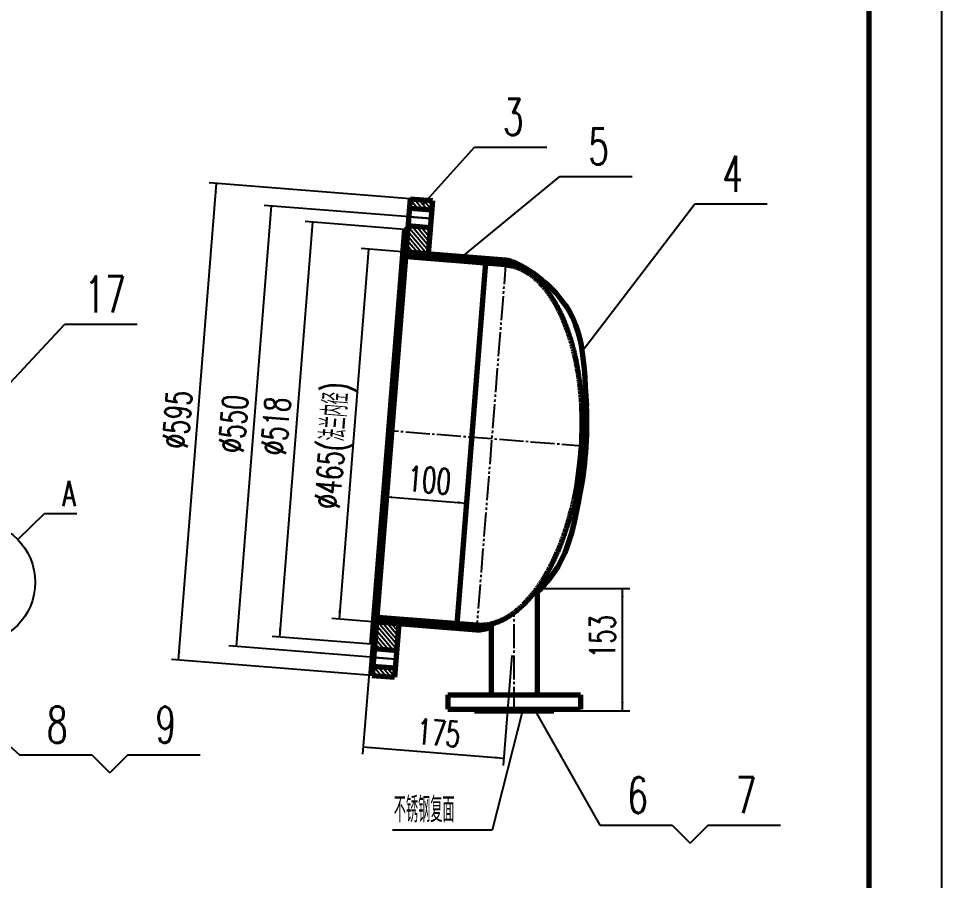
# Model space of a CAD drawing. Header units: millimetres. Extents: x -2673 to 2673, y -4526 to 1890.
# Drawn here: x 1524 to 2673, y -617 to 456 of the extents above; entities that cross this region are included whole.
import ezdxf

# ---------------------------------------------------------------- set-up
doc = ezdxf.new("R2010")
doc.units = ezdxf.units.MM
doc.linetypes.add('EB_DASHDOT', pattern=[39, 30, -3, 3, -3])
doc.linetypes.add('EB_DASHDOTDOT', pattern=[45, 30, -3, 3, -3, 3, -3])
for name, color, linetype, lineweight in [('CAXA0', 7, 'Continuous', 70), ('CAXA1', 1, 'EB_DASHDOT', 25), ('CAXA3', 7, 'Continuous', 25), ('CAXA4', 3, 'Continuous', 25), ('CAXA5', 4, 'Continuous', 25)]:
    doc.layers.add(name, color=color, linetype=linetype, lineweight=lineweight)
doc.styles.add('机械', font='txt.shx', dxfattribs={"width": 0.667, "height": 15, "bigfont": 'gbcbig.shx'})
doc.dimstyles.new('标准', dxfattribs={"dimscale": 9, "dimtxt": 3.5, "dimasz": 1.2, "dimexe": 1, "dimexo": 0, "dimtad": 1, "dimdec": 1, "dimzin": 12, "dimdsep": 46, "dimtxsty": '机械', "dimcen": 0, "dimdle": 1.1, "dimaunit": 1, "dimazin": 2, "dimtfac": 1, "dimtdec": 3, "dimtmove": 0, "dimatfit": 3, "dimfxl": 0, "dimtolj": 1, "dimtzin": 0, "dimarcsym": 0})

# ---------------------------------------------------------------- blocks, each defined once
blk = doc.blocks.new('CAXBLOCK21', base_point=(154.4, 52.3))
at = {"layer": 'CAXA0', "linetype": 'Continuous', "lineweight": 25}
for p, q in [((1522.8, -193), (1556, -160.4)), ((1556, -160.4), (1596.6, -160.4))]:
    blk.add_line(p, q, dxfattribs=at)
blk.add_circle((1468.8, -246.1), 75.8, dxfattribs=at)
at = {"layer": 'CAXA0', "linetype": 'Continuous', "lineweight": 25, "insert": (1578.5, -119.8), "char_height": 31.5, "attachment_point": 1, "style": '机械'}
blk.add_mtext('A', dxfattribs=at)
blk = doc.blocks.new('CAXBLOCK109')
at = {"layer": 'CAXA3', "color": 0, "linetype": 'Continuous', "lineweight": 25}
for p, q in [((2007.2, 179.7), (2003.6, 184)), ((2007.7, 185.3), (2004, 189.6)), ((2008.1, 191), (2006.5, 192.9)), ((2006.3, 168.4), (2002.7, 172.7)), ((2006.8, 174.1), (2003.1, 178.4)), ((2003.8, 159), (2001.8, 161.4)), ((2005.9, 162.8), (2002.2, 167.1))]:
    blk.add_line(p, q, dxfattribs=at)
blk = doc.blocks.new('CAXBLOCK110')
at = {"layer": 'CAXA3', "color": 0, "linetype": 'Continuous', "lineweight": 25}
for p, q in [((1969.1, -299.6), (1965.4, -295.3)), ((1969.6, -294), (1965.9, -289.7)), ((1968.2, -310.9), (1964.5, -306.6)), ((1968.7, -305.3), (1965, -301)), ((1967.3, -322.2), (1963.6, -317.9)), ((1967.8, -316.5), (1964.1, -312.2))]:
    blk.add_line(p, q, dxfattribs=at)
blk = doc.blocks.new('CAXBLOCK111')
at = {"layer": 'CAXA3', "color": 0, "linetype": 'Continuous', "lineweight": 25}
for p, q in [((1995.2, -324.1), (1971.1, -295.8)), ((1995.7, -318.5), (1976.8, -296.3)), ((1996.1, -312.8), (1982.4, -296.7)), ((1996.6, -307.2), (1988, -297.2)), ((1997, -301.6), (1993.7, -297.6)), ((1990.1, -330.4), (1968.7, -305.3)), ((1994.8, -329.8), (1969.1, -299.6)), ((1978.8, -329.5), (1967.8, -316.5)), ((1984.5, -330), (1968.2, -310.9)), ((1967.6, -328.6), (1966.9, -327.8)), ((1973.2, -329.1), (1967.3, -322.2)), ((1970.1, -362.4), (1964.6, -356)), ((1975.7, -362.9), (1965.2, -350.5)), ((1981.4, -363.3), (1970.8, -351)), ((1987, -363.8), (1976.5, -351.4)), ((1992.1, -363.6), (1982.1, -351.9)), ((1992.6, -358), (1987.7, -352.3)), ((1964.5, -362), (1964.2, -361.7))]:
    blk.add_line(p, q, dxfattribs=at)
blk = doc.blocks.new('CAXBLOCK112')
at = {"layer": 'CAXA3', "color": 0, "linetype": 'Continuous', "lineweight": 25}
for p, q in [((2021.2, 218.8), (2011.3, 230.4)), ((2026.8, 218.4), (2016.3, 230.8)), ((2032.5, 217.9), (2021.9, 230.3)), ((2038.1, 217.5), (2027.5, 229.9)), ((2015.5, 219.3), (2010.8, 224.8)), ((2038.8, 222.9), (2033.2, 229.4)), ((2039.2, 228.5), (2038.8, 229))]:
    blk.add_line(p, q, dxfattribs=at)
blk = doc.blocks.new('CAXBLOCK113')
at = {"layer": 'CAXA3', "color": 0, "linetype": 'Continuous', "lineweight": 25}
for p, q in [((2034.3, 166.5), (2008.6, 196.6)), ((2034.7, 172.1), (2013.2, 197.4)), ((2035.2, 177.8), (2018.8, 197)), ((2035.6, 183.4), (2024.4, 196.5)), ((2036.1, 189), (2030.1, 196.1)), ((2036.5, 194.7), (2035.7, 195.6)), ((2026.5, 163.2), (2007.7, 185.3)), ((2032.2, 162.8), (2008.1, 191)), ((2015.2, 164.1), (2006.8, 174.1)), ((2020.9, 163.7), (2007.2, 179.7)), ((2009.6, 164.6), (2006.3, 168.4))]:
    blk.add_line(p, q, dxfattribs=at)
blk = doc.blocks.new('*CAXBLOCK114115')
at = {"layer": 'CAXA4', "linetype": 'Continuous', "lineweight": 25}
for points in [[(1889.8, 202.2), (1887.6, 191.5), (1890.3, 191.3)], [(1848.7, -314.2), (1848.2, -303.3), (1850.9, -303.5)]]:
    blk.add_hatch(color=0, dxfattribs=at).paths.add_polyline_path(points, flags=0)
at = {"layer": 'CAXA4', "color": 0, "linetype": 'Continuous', "lineweight": 25}
for p, q in [((1889.8, 202.2), (1848.7, -314.2)), ((2004.3, 193.1), (1880.8, 202.9)), ((1963.2, -323.3), (1839.7, -313.5))]:
    blk.add_line(p, q, dxfattribs=at)
at = {"layer": 'CAXA4', "color": 0, "linetype": 'Continuous', "lineweight": 25, "insert": (1825.5, -86.4), "char_height": 31.5, "attachment_point": 1, "rotation": 85.4516, "style": '机械'}
blk.add_mtext('{%%C}518', dxfattribs=at)
blk = doc.blocks.new('*CAXBLOCK115116')
at = {"layer": 'CAXA4', "linetype": 'Continuous', "lineweight": 25}
for points in [[(1838.5, 222.3), (1836.3, 211.7), (1839, 211.5)], [(1794.9, -325.9), (1794.4, -315.1), (1797.1, -315.3)]]:
    blk.add_hatch(color=0, dxfattribs=at).paths.add_polyline_path(points, flags=0)
at = {"layer": 'CAXA4', "color": 0, "linetype": 'Continuous', "lineweight": 25}
for p, q in [((1838.5, 222.3), (1794.9, -325.9)), ((2037.5, 206.5), (1829.5, 223)), ((1993.8, -341.8), (1785.9, -325.2))]:
    blk.add_line(p, q, dxfattribs=at)
at = {"layer": 'CAXA4', "color": 0, "linetype": 'Continuous', "lineweight": 25, "insert": (1772.8, -83.7), "char_height": 31.5, "attachment_point": 1, "rotation": 85.4516, "style": '机械'}
blk.add_mtext('{%%C}550', dxfattribs=at)
blk = doc.blocks.new('*CAXBLOCK116117')
at = {"layer": 'CAXA4', "linetype": 'Continuous', "lineweight": 25}
for points in [[(1770.4, 250.3), (1770.8, 239.4), (1768.2, 239.7)], [(1723.2, -342.8), (1725.4, -332.1), (1722.7, -331.9)]]:
    blk.add_hatch(color=0, dxfattribs=at).paths.add_polyline_path(points, flags=0)
at = {"layer": 'CAXA4', "color": 0, "linetype": 'Continuous', "lineweight": 25}
for p, q in [((1723.2, -342.8), (1770.4, 250.3)), ((2011.3, 231.2), (1761.4, 251)), ((1964.1, -362), (1714.2, -342.1))]:
    blk.add_line(p, q, dxfattribs=at)
at = {"layer": 'CAXA4', "color": 0, "linetype": 'Continuous', "lineweight": 25, "insert": (1702.9, -78.2), "char_height": 31.5, "attachment_point": 1, "rotation": 85.4516, "style": '机械'}
blk.add_mtext('{%%C}595', dxfattribs=at)
blk = doc.blocks.new('*CAXBLOCK117118')
at = {"layer": 'CAXA4', "linetype": 'Continuous', "lineweight": 25}
for points in [[(1959.6, 168.6), (1957.4, 157.9), (1960.1, 157.7)], [(1923, -292), (1922.5, -281.1), (1925.2, -281.3)]]:
    blk.add_hatch(color=0, dxfattribs=at).paths.add_polyline_path(points, flags=0)
at = {"layer": 'CAXA4', "color": 0, "linetype": 'Continuous', "lineweight": 25}
for p, q in [((1959.6, 168.6), (1923, -292)), ((2006.1, 164.9), (1950.6, 169.3)), ((1969.4, -295.7), (1914, -291.3))]:
    blk.add_line(p, q, dxfattribs=at)
at = {"layer": 'CAXA4', "color": 0, "linetype": 'Continuous', "lineweight": 25, "insert": (1892.2, -153.1), "char_height": 31.5, "attachment_point": 1, "rotation": 85.4516, "style": '机械'}
blk.add_mtext('{%%C}465(法兰内径)', dxfattribs=at)
blk = doc.blocks.new('*CAXBLOCK118119')
at = {"layer": 'CAXA4', "linetype": 'Continuous', "lineweight": 25}
for points in [[(1953, -451.1), (1963.7, -453.3), (1963.9, -450.6)], [(2128, -465), (2117.2, -465.5), (2117.4, -462.8)]]:
    blk.add_hatch(color=0, dxfattribs=at).paths.add_polyline_path(points, flags=0)
at = {"layer": 'CAXA4', "color": 0, "linetype": 'Continuous', "lineweight": 25}
for p, q in [((1963.2, -323.3), (1952.3, -460.1)), ((2138.2, -337.2), (2127.3, -474)), ((1953, -451.1), (2128, -465))]:
    blk.add_line(p, q, dxfattribs=at)
at = {"layer": 'CAXA4', "color": 0, "linetype": 'Continuous', "lineweight": 25, "insert": (2021.2, -415.8), "char_height": 31.5, "attachment_point": 1, "rotation": 355.4516, "style": '机械'}
blk.add_mtext('175', dxfattribs=at)
blk = doc.blocks.new('*CAXBLOCK120121')
at = {"layer": 'CAXA4', "linetype": 'Continuous', "lineweight": 25}
for points in [[(1977.8, -139.4), (1988.5, -141.6), (1988.7, -138.9)], [(2081.5, -147.6), (2070.6, -148.1), (2070.9, -145.4)]]:
    blk.add_hatch(color=0, dxfattribs=at).paths.add_polyline_path(points, flags=0)
at = {"layer": 'CAXA4', "color": 0, "linetype": 'Continuous', "lineweight": 25}
for p, q in [((1963.2, -323.3), (1978.6, -130.4)), ((1977.8, -139.4), (2081.5, -147.6)), ((2069.1, -303.6), (2082.2, -138.6))]:
    blk.add_line(p, q, dxfattribs=at)
at = {"layer": 'CAXA4', "color": 0, "linetype": 'Continuous', "lineweight": 25, "insert": (2009.6, -101.1), "char_height": 31.5, "attachment_point": 1, "rotation": 355.4516, "style": '机械'}
blk.add_mtext('100', dxfattribs=at)
blk = doc.blocks.new('CAXBLOCK132', base_point=(2181.6, 295.6))
at = {"layer": 'CAXA3', "linetype": 'Continuous', "lineweight": 25}
blk.add_hatch(color=0, dxfattribs=at).paths.add_polyline_path([(2029.5, 224.8), (2029.5, 225), (2029.5, 225.2), (2029.4, 225.4), (2029.3, 225.6), (2029.1, 225.7), (2029, 225.9), (2028.8, 226), (2028.6, 226.1), (2028.4, 226.1), (2028.2, 226.1), (2028, 226.1), (2027.8, 226.1), (2027.6, 226), (2027.4, 225.9), (2027.2, 225.7), (2027.1, 225.6), (2027, 225.4), (2026.9, 225.2), (2026.8, 225), (2026.8, 224.8), (2026.8, 224.6), (2026.9, 224.4), (2027, 224.2), (2027.1, 224), (2027.2, 223.8), (2027.4, 223.7), (2027.6, 223.6), (2027.8, 223.5), (2028, 223.4), (2028.2, 223.4), (2028.4, 223.4), (2028.6, 223.5), (2028.8, 223.6), (2029, 223.7), (2029.1, 223.8), (2029.3, 224), (2029.4, 224.2), (2029.5, 224.4), (2029.5, 224.6)], flags=0)
at = {"layer": 'CAXA3', "color": 0, "linetype": 'Continuous', "lineweight": 25}
for p, q in [((2028.2, 224.8), (2091.6, 295.6)), ((2091.6, 295.6), (2181.6, 295.6))]:
    blk.add_line(p, q, dxfattribs=at)
at = {"layer": 'CAXA3', "color": 0, "linetype": 'Continuous', "lineweight": 25, "insert": (2126.9, 355.4), "char_height": 45, "attachment_point": 1, "style": '机械'}
blk.add_mtext('3', dxfattribs=at)
blk = doc.blocks.new('CAXBLOCK131', base_point=(2028.2, 224.8))
at = {"layer": 'CAXA3', "color": 0, "linetype": 'ByBlock', "lineweight": -2}
blk.add_blockref('CAXBLOCK132', (2181.6, 295.6), dxfattribs=at)
blk = doc.blocks.new('CAXBLOCK134', base_point=(2455.8, 225))
at = {"layer": 'CAXA3', "linetype": 'Continuous', "lineweight": 25}
blk.add_hatch(color=0, dxfattribs=at).paths.add_polyline_path([(2226.9, 41.3), (2226.9, 41.5), (2226.8, 41.7), (2226.7, 41.9), (2226.6, 42.1), (2226.5, 42.3), (2226.3, 42.4), (2226.2, 42.5), (2226, 42.6), (2225.8, 42.7), (2225.5, 42.7), (2225.3, 42.7), (2225.1, 42.6), (2224.9, 42.5), (2224.8, 42.4), (2224.6, 42.3), (2224.5, 42.1), (2224.3, 41.9), (2224.3, 41.7), (2224.2, 41.5), (2224.2, 41.3), (2224.2, 41.1), (2224.3, 40.9), (2224.3, 40.7), (2224.5, 40.5), (2224.6, 40.4), (2224.8, 40.2), (2224.9, 40.1), (2225.1, 40), (2225.3, 40), (2225.5, 40), (2225.8, 40), (2226, 40), (2226.2, 40.1), (2226.3, 40.2), (2226.5, 40.4), (2226.6, 40.5), (2226.7, 40.7), (2226.8, 40.9), (2226.9, 41.1)], flags=0)
at = {"layer": 'CAXA3', "color": 0, "linetype": 'Continuous', "lineweight": 25}
for p, q in [((2225.5, 41.3), (2365.8, 225)), ((2365.8, 225), (2455.8, 225))]:
    blk.add_line(p, q, dxfattribs=at)
at = {"layer": 'CAXA3', "color": 0, "linetype": 'Continuous', "lineweight": 25, "insert": (2400.1, 284.8), "char_height": 45, "attachment_point": 1, "style": '机械'}
blk.add_mtext('4', dxfattribs=at)
blk = doc.blocks.new('CAXBLOCK133', base_point=(2225.5, 41.3))
at = {"layer": 'CAXA3', "color": 0, "linetype": 'ByBlock', "lineweight": -2}
blk.add_blockref('CAXBLOCK134', (2455.8, 225), dxfattribs=at)
blk = doc.blocks.new('CAXBLOCK136', base_point=(2287.9, 258.8))
at = {"layer": 'CAXA3', "linetype": 'Continuous', "lineweight": 25}
blk.add_hatch(color=0, dxfattribs=at).paths.add_polyline_path([(2077.8, 159.3), (2077.8, 159.5), (2077.7, 159.7), (2077.6, 159.9), (2077.5, 160.1), (2077.4, 160.2), (2077.2, 160.4), (2077, 160.5), (2076.8, 160.5), (2076.6, 160.6), (2076.4, 160.6), (2076.2, 160.6), (2076, 160.5), (2075.8, 160.5), (2075.6, 160.4), (2075.5, 160.2), (2075.3, 160.1), (2075.2, 159.9), (2075.1, 159.7), (2075.1, 159.5), (2075.1, 159.3), (2075.1, 159.1), (2075.1, 158.8), (2075.2, 158.6), (2075.3, 158.5), (2075.5, 158.3), (2075.6, 158.2), (2075.8, 158.1), (2076, 158), (2076.2, 157.9), (2076.4, 157.9), (2076.6, 157.9), (2076.8, 158), (2077, 158.1), (2077.2, 158.2), (2077.4, 158.3), (2077.5, 158.5), (2077.6, 158.6), (2077.7, 158.8), (2077.8, 159.1)], flags=0)
at = {"layer": 'CAXA3', "color": 0, "linetype": 'Continuous', "lineweight": 25}
for p, q in [((2076.4, 159.3), (2197.9, 258.8)), ((2197.9, 258.8), (2287.9, 258.8))]:
    blk.add_line(p, q, dxfattribs=at)
at = {"layer": 'CAXA3', "color": 0, "linetype": 'Continuous', "lineweight": 25, "insert": (2233.2, 318.7), "char_height": 45, "attachment_point": 1, "style": '机械'}
blk.add_mtext('5', dxfattribs=at)
blk = doc.blocks.new('CAXBLOCK135', base_point=(2076.4, 159.3))
at = {"layer": 'CAXA3', "color": 0, "linetype": 'ByBlock', "lineweight": -2}
blk.add_blockref('CAXBLOCK136', (2287.9, 258.8), dxfattribs=at)
blk = doc.blocks.new('CAXBLOCK138', base_point=(2337.6, -548.2))
at = {"layer": 'CAXA3', "linetype": 'Continuous', "lineweight": 25}
blk.add_hatch(color=0, dxfattribs=at).paths.add_polyline_path([(2168.4, -406), (2168.4, -405.8), (2168.3, -405.6), (2168.2, -405.4), (2168.1, -405.3), (2168, -405.1), (2167.8, -405), (2167.6, -404.8), (2167.4, -404.8), (2167.2, -404.7), (2167, -404.7), (2166.8, -404.7), (2166.6, -404.8), (2166.4, -404.8), (2166.2, -405), (2166.1, -405.1), (2165.9, -405.3), (2165.8, -405.4), (2165.7, -405.6), (2165.7, -405.8), (2165.7, -406), (2165.7, -406.3), (2165.7, -406.5), (2165.8, -406.7), (2165.9, -406.8), (2166.1, -407), (2166.2, -407.1), (2166.4, -407.2), (2166.6, -407.3), (2166.8, -407.4), (2167, -407.4), (2167.2, -407.4), (2167.4, -407.3), (2167.6, -407.2), (2167.8, -407.1), (2168, -407), (2168.1, -406.8), (2168.2, -406.7), (2168.3, -406.5), (2168.4, -406.3)], flags=0)
at = {"layer": 'CAXA3', "color": 0, "linetype": 'Continuous', "lineweight": 25}
for p, q in [((2167, -406), (2247.6, -548.2)), ((2247.6, -548.2), (2337.6, -548.2))]:
    blk.add_line(p, q, dxfattribs=at)
at = {"layer": 'CAXA3', "color": 0, "linetype": 'Continuous', "lineweight": 25, "insert": (2281.9, -488.4), "char_height": 45, "attachment_point": 1, "style": '机械'}
blk.add_mtext('6', dxfattribs=at)
blk = doc.blocks.new('CAXBLOCK139', base_point=(2472.6, -548.2))
at = {"layer": 'CAXA3', "color": 0, "linetype": 'Continuous', "lineweight": 25}
for p, q in [((2337.6, -548.2), (2360.1, -570.7)), ((2382.6, -548.2), (2360.1, -570.7)), ((2382.6, -548.2), (2472.6, -548.2))]:
    blk.add_line(p, q, dxfattribs=at)
at = {"layer": 'CAXA3', "color": 0, "linetype": 'Continuous', "lineweight": 25, "insert": (2416.9, -488.4), "char_height": 45, "attachment_point": 1, "style": '机械'}
blk.add_mtext('7', dxfattribs=at)
blk = doc.blocks.new('CAXBLOCK137', base_point=(2167, -406))
at = {"layer": 'CAXA3', "color": 0, "linetype": 'EB_DASHDOT', "lineweight": 25}
for name, p in [('CAXBLOCK138', (2337.6, -548.2)), ('CAXBLOCK139', (2472.6, -548.2))]:
    blk.add_blockref(name, p, dxfattribs=at)
blk = doc.blocks.new('CAXBLOCK141', base_point=(1614.9, -460.8))
at = {"layer": 'CAXA3', "linetype": 'Continuous', "lineweight": 25}
blk.add_hatch(color=0, dxfattribs=at).paths.add_polyline_path([(1388.3, -338), (1388.3, -337.8), (1388.2, -337.6), (1388.1, -337.4), (1388, -337.2), (1387.9, -337), (1387.7, -336.9), (1387.6, -336.8), (1387.4, -336.7), (1387.2, -336.7), (1386.9, -336.6), (1386.7, -336.7), (1386.5, -336.7), (1386.3, -336.8), (1386.1, -336.9), (1386, -337), (1385.9, -337.2), (1385.7, -337.4), (1385.7, -337.6), (1385.6, -337.8), (1385.6, -338), (1385.6, -338.2), (1385.7, -338.4), (1385.7, -338.6), (1385.9, -338.8), (1386, -338.9), (1386.1, -339.1), (1386.3, -339.2), (1386.5, -339.3), (1386.7, -339.3), (1386.9, -339.3), (1387.2, -339.3), (1387.4, -339.3), (1387.6, -339.2), (1387.7, -339.1), (1387.9, -338.9), (1388, -338.8), (1388.1, -338.6), (1388.2, -338.4), (1388.3, -338.2)], flags=0)
at = {"layer": 'CAXA3', "color": 0, "linetype": 'Continuous', "lineweight": 25}
for p, q in [((1386.9, -338), (1524.9, -460.8)), ((1524.9, -460.8), (1614.9, -460.8))]:
    blk.add_line(p, q, dxfattribs=at)
at = {"layer": 'CAXA3', "color": 0, "linetype": 'Continuous', "lineweight": 25, "insert": (1559.1, -400.9), "char_height": 45, "attachment_point": 1, "style": '机械'}
blk.add_mtext('8', dxfattribs=at)
blk = doc.blocks.new('CAXBLOCK142', base_point=(1749.9, -460.8))
at = {"layer": 'CAXA3', "color": 0, "linetype": 'Continuous', "lineweight": 25}
for p, q in [((1614.9, -460.8), (1637.4, -483.3)), ((1659.9, -460.8), (1637.4, -483.3)), ((1659.9, -460.8), (1749.9, -460.8))]:
    blk.add_line(p, q, dxfattribs=at)
at = {"layer": 'CAXA3', "color": 0, "linetype": 'Continuous', "lineweight": 25, "insert": (1694.1, -400.9), "char_height": 45, "attachment_point": 1, "style": '机械'}
blk.add_mtext('9', dxfattribs=at)
blk = doc.blocks.new('CAXBLOCK140', base_point=(1386.9, -338))
at = {"layer": 'CAXA3', "color": 0, "linetype": 'EB_DASHDOT', "lineweight": 25}
for name, p in [('CAXBLOCK141', (1614.9, -460.8)), ('CAXBLOCK142', (1749.9, -460.8))]:
    blk.add_blockref(name, p, dxfattribs=at)
blk = doc.blocks.new('*CAXBLOCK168169')
at = {"layer": 'CAXA4', "linetype": 'Continuous', "lineweight": 25}
for points in [[(2275.9, -253.7), (2277.2, -264.5), (2274.5, -264.5)], [(2275.9, -406), (2277.2, -395.2), (2274.5, -395.2)]]:
    blk.add_hatch(color=0, dxfattribs=at).paths.add_polyline_path(points, flags=0)
at = {"layer": 'CAXA4', "color": 0, "linetype": 'Continuous', "lineweight": 25}
for p, q in [((2169.4, -253.7), (2284.9, -253.7)), ((2275.9, -406), (2275.9, -253.7)), ((2169.4, -406), (2284.9, -406))]:
    blk.add_line(p, q, dxfattribs=at)
at = {"layer": 'CAXA4', "color": 0, "linetype": 'Continuous', "lineweight": 25, "insert": (2235.2, -340.7), "char_height": 31.5, "attachment_point": 1, "rotation": 90, "style": '机械'}
blk.add_mtext('153', dxfattribs=at)
blk = doc.blocks.new('CAXBLOCK173', base_point=(1671.4, 74.9))
at = {"layer": 'CAXA3', "linetype": 'Continuous', "lineweight": 25}
blk.add_hatch(color=0, dxfattribs=at).paths.add_polyline_path([(1495.3, -18.5), (1495.3, -18.3), (1495.3, -18.1), (1495.2, -17.9), (1495.1, -17.7), (1494.9, -17.5), (1494.8, -17.4), (1494.6, -17.3), (1494.4, -17.2), (1494.2, -17.1), (1494, -17.1), (1493.8, -17.1), (1493.6, -17.2), (1493.4, -17.3), (1493.2, -17.4), (1493, -17.5), (1492.9, -17.7), (1492.8, -17.9), (1492.7, -18.1), (1492.6, -18.3), (1492.6, -18.5), (1492.6, -18.7), (1492.7, -18.9), (1492.8, -19.1), (1492.9, -19.3), (1493, -19.4), (1493.2, -19.6), (1493.4, -19.7), (1493.6, -19.8), (1493.8, -19.8), (1494, -19.8), (1494.2, -19.8), (1494.4, -19.8), (1494.6, -19.7), (1494.8, -19.6), (1494.9, -19.4), (1495.1, -19.3), (1495.2, -19.1), (1495.3, -18.9), (1495.3, -18.7)], flags=0)
at = {"layer": 'CAXA3', "color": 0, "linetype": 'Continuous', "lineweight": 25}
for p, q in [((1494, -18.5), (1581.4, 74.9)), ((1581.4, 74.9), (1671.4, 74.9))]:
    blk.add_line(p, q, dxfattribs=at)
at = {"layer": 'CAXA3', "color": 0, "linetype": 'Continuous', "lineweight": 25, "insert": (1606, 134.7), "char_height": 45, "attachment_point": 1, "style": '机械'}
blk.add_mtext('17', dxfattribs=at)
blk = doc.blocks.new('CAXBLOCK172', base_point=(1494, -18.5))
at = {"layer": 'CAXA3', "color": 0, "linetype": 'ByBlock', "lineweight": -2}
blk.add_blockref('CAXBLOCK173', (1671.4, 74.9), dxfattribs=at)
blk = doc.blocks.new('CAXBLOCK174', base_point=(2583, -1800))
at = {"layer": 'CAXA0', "linetype": 'Continuous', "lineweight": 70}
blk.add_line((2583, -1800), (2583, 1800), dxfattribs=at)
at = {"layer": 'CAXA3', "linetype": 'Continuous', "lineweight": 25}
blk.add_line((2673, 1890), (2673, -1890), dxfattribs=at)
blk = doc.blocks.new('*CAXBLOCK203204')
at = {"layer": 'CAXA4', "linetype": 'Continuous', "lineweight": 25}
blk.add_hatch(color=0, dxfattribs=at).paths.add_polyline_path([(2151.5, -406), (2147.5, -416.2), (2150.1, -416.8)], flags=0)
at = {"layer": 'CAXA4', "color": 0, "linetype": 'Continuous', "lineweight": 25}
for p, q in [((2151.5, -406), (2113.4, -554.6)), ((2113.4, -554.6), (1989.6, -554.6))]:
    blk.add_line(p, q, dxfattribs=at)
at = {"layer": 'CAXA4', "color": 0, "linetype": 'Continuous', "lineweight": 25, "insert": (1991.1, -513.3), "char_height": 31.5, "attachment_point": 1, "style": '机械'}
blk.add_mtext('不锈钢复面', dxfattribs=at)

msp = doc.modelspace()

# ---------------------------------------------------------------- hatches: boundary and pattern name
at = {"layer": 'CAXA0', "linetype": 'Continuous', "lineweight": 25}
for points in [[(2010.033, 158.525), (2005.577, 158.88), (2006.053, 164.861), (2007.337, 164.759)], [(1974.347, -290.058), (1969.892, -289.703), (1969.416, -295.684), (1970.7, -295.786)]]:
    msp.add_hatch(color=256, dxfattribs=at).paths.add_polyline_path(points, flags=0)

# ---------------------------------------------------------------- linework, layer by layer
at = {"layer": 'CAXA0'}
for p, q in [((2011.327, 231.151), (1964.142, -361.975)), ((2011.327, 231.151), (2039.238, 228.931)), ((2010.415, 219.688), (2038.326, 217.467)), ((2039.238, 228.931), (2033.959, 162.566)), ((2008.67, 197.757), (2036.582, 195.536)), ((2004.286, 193.09), (1963.208, -323.279)), ((2004.286, 193.09), (2008.273, 192.773)), ((2130.659, 154.948), (2006.053, 164.861)), ((2007.337, 164.759), (2010.033, 158.525)), ((2130.184, 148.967), (2001.59, 159.197)), ((2105.738, 156.931), (2069.101, -303.614)), ((2169.436, -253.697), (2169.436, -386.044)), ((2094.498, -299.616), (1965.904, -289.386)), ((2094.022, -305.597), (1969.416, -295.684)), ((1970.7, -295.786), (1974.347, -290.058)), ((1997.334, -297.83), (1992.054, -364.195)), ((2112.436, -298.046), (2112.436, -386.044)), ((1963.208, -323.279), (1967.195, -323.596)), ((1966.799, -328.58), (1994.711, -330.801)), ((1965.054, -350.511), (1992.966, -352.731)), ((1964.142, -361.975), (1992.054, -364.195)), ((2058.436, -386.044), (2058.436, -404.044)), ((2058.436, -386.044), (2223.436, -386.044)), ((2223.436, -386.044), (2223.436, -404.044)), ((2058.436, -404.044), (2223.436, -404.044)), ((2091.436, -404.044), (2091.436, -406.044)), ((2091.436, -406.044), (2190.436, -406.044)), ((2190.436, -404.044), (2190.436, -406.044))]:
    msp.add_line(p, q, dxfattribs=at)
at = {"layer": 'CAXA0', "linetype": 'EB_DASHDOTDOT', "lineweight": 25}
msp.add_line((2130.659, 154.948), (2094.022, -305.597), dxfattribs=at)
at = {"layer": 'CAXA0'}
for points, knots in [([(2130.659, 154.948), (2144.164, 153.874), (2226.602, 98.906), (2227.25, 41.197), (2230.8, -26.565)], [0, 0, 0, 0, 66.01768542, 224.61806499, 224.61806499, 224.61806499, 224.61806499]), ([(2224.964, -30.113), (2225.522, -48.132), (2224.67, -84.367), (2219.796, -120.283), (2216.378, -138.092)], [0, 0, 0, 0, 54.11010793, 108.53994226, 108.53994226, 108.53994226, 108.53994226]), ([(2230.76, -26.188), (2231.549, -45.664), (2230.854, -83.283), (2225.813, -120.55), (2222.426, -138.258)], [0, 0, 0, 0, 58.50780852, 112.62421569, 112.62421569, 112.62421569, 112.62421569]), ([(2222.428, -138.253), (2212.516, -186.753), (2207.128, -217.264), (2174.455, -254.064), (2169.436, -259.235)], [0, 0, 0, 0, 115.40606014, 134.60461386, 134.60461386, 134.60461386, 134.60461386])]:
    msp.add_open_spline(points, degree=3, knots=knots, dxfattribs=at)
for points, weights, knots in [([(2130.184, 148.967), (2143.307, 147.923), (2163.097, 139.177), (2187.588, 110.238), (2203.575, 79.738), (2213.697, 48.563), (2219.516, 21.287), (2222.675, 0.208), (2224.275, -17.008), (2224.834, -27.188), (2224.964, -30.113)], [1, 0.951184463531, 0.896266103655, 0.859656801566, 0.850496837691, 0.858146298974, 0.873356205353, 0.889511073267, 0.905628015335, 0.917370454309, 0.9208374567], [0, 0, 0, 0, 64.96274155, 97.44411232, 129.9254831, 162.40685387, 178.64753926, 194.88822465, 211.12891004, 217.75620191, 217.75620191, 217.75620191, 217.75620191]), ([(2216.399, -137.773), (2215.808, -140.641), (2213.647, -150.605), (2209.346, -167.351), (2202.893, -187.665), (2192.836, -213.678), (2177.912, -242.861), (2157.304, -270.45), (2128.546, -295.153), (2107.621, -300.66), (2094.498, -299.616)], [0.920837037713, 0.917370180138, 0.905627905315, 0.889511073267, 0.873356205353, 0.858146298974, 0.850496837691, 0.859656801566, 0.896266103655, 0.951184463531, 1], [0, 0, 0, 0, 6.6270223, 22.86770131, 39.10838031, 55.34905932, 87.83041733, 120.31177534, 152.79313335, 217.75584937, 217.75584937, 217.75584937, 217.75584937])]:
    msp.add_rational_spline(points, weights, degree=3, knots=knots, dxfattribs=at)
msp.add_open_spline([(2112.436, -301.664), (2105.572, -304.542), (2099.279, -306.015), (2094.022, -305.597)], degree=3, dxfattribs=at)
at = {"layer": 'CAXA1'}
for p, q in [((2009.542, 208.722), (2037.454, 206.502)), ((1965.927, -339.546), (1993.838, -341.766))]:
    msp.add_line(p, q, dxfattribs=at)
at = {"layer": 'CAXA1', "linetype": 'EB_DASHDOT', "lineweight": 25}
for p, q in [((2230.195, -77.039), (1984.353, -57.482)), ((2229.654, -84.657), (2226.979, -84.444)), ((2140.936, -406.044), (2140.936, -283.874))]:
    msp.add_line(p, q, dxfattribs=at)

# ---------------------------------------------------------------- block references
at = {"layer": 'CAXA0'}
for name, p in [('CAXBLOCK174', (2583, -1800)), ('CAXBLOCK21', (154.413, 52.263))]:
    msp.add_blockref(name, p, dxfattribs=at)
at = {"layer": 'CAXA3'}
for name, p in [('CAXBLOCK131', (2028.173, 224.775)), ('CAXBLOCK135', (2076.427, 159.262)), ('CAXBLOCK133', (2225.546, 41.322)), ('CAXBLOCK172', (1493.973, -18.472)), ('CAXBLOCK140', (1386.942, -337.988)), ('CAXBLOCK137', (2167.03, -406.044))]:
    msp.add_blockref(name, p, dxfattribs=at)
at = {"layer": 'CAXA4'}
msp.add_blockref('*CAXBLOCK203204', (0, 0), dxfattribs=at)
at = {"layer": 'CAXA5'}
for name in ['CAXBLOCK112', 'CAXBLOCK113', 'CAXBLOCK109', 'CAXBLOCK110', 'CAXBLOCK111']:
    msp.add_blockref(name, (0, 0), dxfattribs=at)

# ---------------------------------------------------------------- dimensions: what is measured, and where the dimension line sits
at = {"layer": 'CAXA4'}
for base, p1, p2, angle, text, picture, middle in [((1746.761, -46.242), (1964.142, -361.975), (2011.327, 231.151), 85.451596, '{%%C}595', '*CAXBLOCK116117', (1725.173, -44.524)), ((1816.663, -51.803), (2037.454, 206.502), (1993.838, -341.766), 85.451596, '{%%C}550', '*CAXBLOCK115116', (1795.075, -50.085)), ((1869.239, -55.985), (2004.286, 193.09), (1963.208, -323.279), 265.451596, '{%%C}518', '*CAXBLOCK114115', (1847.651, -54.268)), ((1941.29, -61.717), (2006.053, 164.861), (1969.416, -295.684), 265.451596, '{%%C}465(法兰内径)', '*CAXBLOCK117118', (1919.459, -59.98)), ((2029.676, -143.479), (1963.208, -323.279), (2069.101, -303.614), 355.451596, '100', '*CAXBLOCK120121', (2031.371, -122.172)), ((2275.873, -318.819), (2169.436, -406.044), (2169.436, -253.697), 90, '153', '*CAXBLOCK168169', (2254.498, -318.819)), ((2040.544, -458.069), (1963.208, -323.279), (2138.218, -337.201), 355.451596, '175', '*CAXBLOCK118119', (2042.239, -436.761))]:
    dim = msp.add_linear_dim(base=base, p1=p1, p2=p2, angle=angle, text=text, dimstyle='标准', dxfattribs=at)
    dim.commit()
    dim.dimension.update_dxf_attribs({"geometry": picture, "text_midpoint": middle})

doc.saveas('drawing.dxf')
